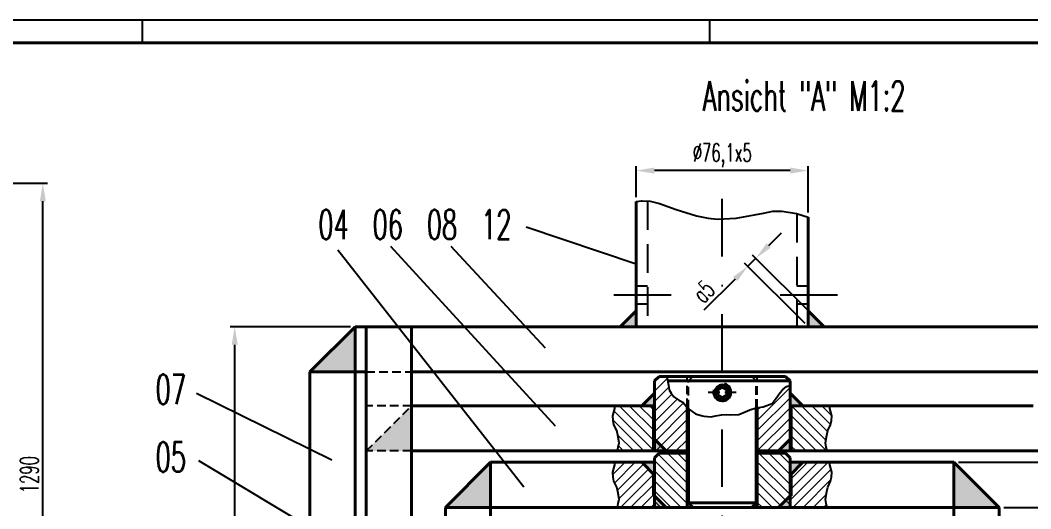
# Model space of a CAD drawing. Extents: x -3791 to -2950, y 5788 to 6382.
# Drawn here: x -3292.9 to -3069.3, y 6268.7 to 6376.8 of the extents above; entities that cross this region are included whole.
import ezdxf

# ---------------------------------------------------------------- set-up
doc = ezdxf.new("R2010")
doc.units = 0
doc.linetypes.add('STRICHPUNKT', pattern=[25.4, 12.7, -6.35, 0, -6.35])
doc.linetypes.add('VERDECKT', pattern=[9.525, 6.35, -3.175])
doc.layers.get('Defpoints').update_dxf_attribs({"linetype": 'CONTINUOUS'})
for name, color, linetype, lineweight in [('ACHSE', 150, 'STRICHPUNKT', 25), ('BEM', 6, 'CONTINUOUS', 25), ('SCHRAFFUR', 252, 'CONTINUOUS', 13), ('TEXT_7', 1, 'CONTINUOUS', 60), ('VERDECKT', 2, 'VERDECKT', 25), ('VOLL_03', 6, 'CONTINUOUS', 25), ('VOLL_05', 7, 'CONTINUOUS', 40)]:
    doc.layers.add(name, color=color, linetype=linetype, lineweight=lineweight)
doc.styles.add('ROMANS', font='romans.shx', dxfattribs={"width": 0.6, "height": 80})
doc.styles.get("Standard").update_dxf_attribs({"font": 'romans.shx', "width": 0.6})
doc.dimstyles.get("Standard").update_dxf_attribs({"dimtxt": 4, "dimasz": 4, "dimexe": 1, "dimexo": 1, "dimgap": 1, "dimtad": 1, "dimdsep": 46, "dimtxsty": 'Standard', "dimcen": 0, "dimclrd": 256, "dimclre": 256, "dimclrt": 256, "dimazin": 0, "dimtfac": 1, "dimtmove": 0, "dimatfit": 3, "dimfxl": 0, "dimtolj": 1, "dimtzin": 0, "dimarcsym": 0})
pattern_1 = [(135, (1020.08, 9378.3052), (-1.122532, -1.122532), [])]
pattern_2 = [(225, (1020.08, 9378.3052), (1.122532, -1.122532), [])]
pattern_3 = [(225, (-3576.6786, 6124.3072), (1.122532, -1.122532), [])]

# ---------------------------------------------------------------- blocks, each defined once
blk = doc.blocks.new('*D109')
at = {"layer": 'BEM', "lineweight": -2}
for p, q in [((-3387.28, 6340.78), (-3286.87, 6340.78)), ((-3287.87, 6215.78), (-3287.87, 6336.78)), ((-3311.78, 6211.78), (-3286.87, 6211.78))]:
    blk.add_line(p, q, dxfattribs=at)
at = {"layer": 'BEM'}
for points in [[(-3288.54, 6336.78), (-3287.2, 6336.78), (-3287.87, 6340.78)], [(-3288.54, 6215.78), (-3287.2, 6215.78), (-3287.87, 6211.78)]]:
    blk.add_solid(points, dxfattribs=at)
at = {"layer": 'Defpoints', "color": 0}
for p in [(-3388.28, 6340.78), (-3287.87, 6340.78), (-3312.78, 6211.78)]:
    blk.add_point(p, dxfattribs=at)
at = {"layer": 'BEM', "insert": (-3290.87, 6276.28), "char_height": 4, "attachment_point": 5, "rotation": 90}
blk.add_mtext('\\A1;1290', dxfattribs=at)
blk = doc.blocks.new('*D127')
at = {"layer": 'BEM', "lineweight": -2}
for p, q in [((-3127.3, 6326.99), (-3124.48, 6329.82)), ((-3117.48, 6311.5), (-3130.84, 6324.87)), ((-3119.24, 6309.73), (-3132.61, 6323.1)), ((-3130.13, 6324.16), (-3131.9, 6322.39)), ((-3134.73, 6319.56), (-3141.64, 6312.65))]:
    blk.add_line(p, q, dxfattribs=at)
at = {"layer": 'BEM'}
for points in [[(-3127.78, 6327.46), (-3126.83, 6326.52), (-3130.13, 6324.16)], [(-3135.2, 6320.03), (-3134.26, 6319.09), (-3131.9, 6322.39)]]:
    blk.add_solid(points, dxfattribs=at)
at = {"layer": 'Defpoints', "color": 0}
for p in [(-3131.9, 6322.39), (-3116.77, 6310.79), (-3118.54, 6309.03)]:
    blk.add_point(p, dxfattribs=at)
at = {"layer": 'BEM', "insert": (-3141.72, 6316.81), "char_height": 4, "attachment_point": 5, "rotation": 45}
blk.add_mtext('\\A1;a5', dxfattribs=at)
blk = doc.blocks.new('*D101')
at = {"layer": 'BEM', "lineweight": -2}
for p, q in [((-3219.81, 6309.03), (-3246.42, 6309.03)), ((-3245.42, 6169.99), (-3245.42, 6305.03)), ((-3229.81, 6165.99), (-3246.42, 6165.99))]:
    blk.add_line(p, q, dxfattribs=at)
at = {"layer": 'BEM'}
for points in [[(-3246.09, 6305.03), (-3244.76, 6305.03), (-3245.42, 6309.03)], [(-3246.09, 6169.99), (-3244.76, 6169.99), (-3245.42, 6165.99)]]:
    blk.add_solid(points, dxfattribs=at)
at = {"layer": 'Defpoints', "color": 0}
for p in [(-3245.42, 6309.03), (-3218.81, 6309.03), (-3228.81, 6165.99)]:
    blk.add_point(p, dxfattribs=at)
at = {"layer": 'BEM', "insert": (-3248.42, 6237.51), "char_height": 4, "attachment_point": 5, "rotation": 90}
blk.add_mtext('\\A1;285', dxfattribs=at)
blk = doc.blocks.new('*D90')
at = {"layer": 'BEM', "lineweight": -2}
for p, q in [((-3085.31, 6279.03), (-2996.98, 6279.03)), ((-2997.98, 6275.03), (-2997.98, 6160.53)), ((-3085.31, 6156.53), (-2996.98, 6156.53))]:
    blk.add_line(p, q, dxfattribs=at)
at = {"layer": 'BEM'}
for points in [[(-2998.64, 6275.03), (-2997.31, 6275.03), (-2997.98, 6279.03)], [(-2998.64, 6160.53), (-2997.31, 6160.53), (-2997.98, 6156.53)]]:
    blk.add_solid(points, dxfattribs=at)
at = {"layer": 'Defpoints', "color": 0}
for p in [(-3086.31, 6279.03), (-3086.31, 6156.53), (-2997.98, 6156.53)]:
    blk.add_point(p, dxfattribs=at)
at = {"layer": 'BEM', "insert": (-3000.98, 6217.78), "char_height": 4, "attachment_point": 5, "rotation": 90}
blk.add_mtext('\\A1;245', dxfattribs=at)
blk = doc.blocks.new('*D22')
at = {"layer": 'BEM', "lineweight": -2}
for p, q in [((-3075.31, 6269.03), (-3003.03, 6269.03)), ((-3004.03, 6265.03), (-3004.03, 6170.53)), ((-3075.31, 6166.53), (-3003.03, 6166.53))]:
    blk.add_line(p, q, dxfattribs=at)
at = {"layer": 'BEM'}
for points in [[(-3004.7, 6265.03), (-3003.37, 6265.03), (-3004.03, 6269.03)], [(-3004.7, 6170.53), (-3003.37, 6170.53), (-3004.03, 6166.53)]]:
    blk.add_solid(points, dxfattribs=at)
at = {"layer": 'Defpoints', "color": 0}
for p in [(-3076.31, 6269.03), (-3076.31, 6166.53), (-3004.03, 6166.53)]:
    blk.add_point(p, dxfattribs=at)
at = {"layer": 'BEM', "insert": (-3007.03, 6217.78), "char_height": 4, "attachment_point": 5, "rotation": 90}
blk.add_mtext('\\A1;205', dxfattribs=at)
blk = doc.blocks.new('*D11')
at = {"layer": 'BEM', "lineweight": -2}
for p, q in [((-3156.59, 6337.69), (-3156.59, 6344.56)), ((-3122.54, 6343.56), (-3152.59, 6343.56)), ((-3118.54, 6334.27), (-3118.54, 6344.56))]:
    blk.add_line(p, q, dxfattribs=at)
at = {"layer": 'BEM'}
for points in [[(-3152.59, 6344.23), (-3152.59, 6342.89), (-3156.59, 6343.56)], [(-3122.54, 6344.23), (-3122.54, 6342.89), (-3118.54, 6343.56)]]:
    blk.add_solid(points, dxfattribs=at)
at = {"layer": 'Defpoints', "color": 0}
for p in [(-3156.59, 6343.56), (-3156.59, 6336.69), (-3118.54, 6333.27)]:
    blk.add_point(p, dxfattribs=at)
at = {"layer": 'BEM', "insert": (-3137.56, 6346.94), "char_height": 4, "attachment_point": 5}
blk.add_mtext('\\A1;%%c76,1x5', dxfattribs=at)

msp = doc.modelspace()

# ---------------------------------------------------------------- hatches: boundary and pattern name
at = {"layer": 'SCHRAFFUR'}
for points in [[(-3156.5859, 6312.5615), (-3156.5859, 6309.026), (-3160.1214, 6309.026)], [(-3118.5359, 6312.5615), (-3118.5359, 6309.026), (-3115.0003, 6309.026)], [(-3218.8109, 6309.026), (-3228.8109, 6299.026), (-3218.8109, 6299.026)], [(-3155.3893, 6291.526), (-3152.5609, 6291.526), (-3152.5609, 6294.3544)], [(-3119.7324, 6291.526), (-3122.5609, 6291.526), (-3122.5609, 6294.3544)], [(-3149.9824, 6281.526), (-3152.8109, 6281.526), (-3152.8109, 6284.3544)], [(-3125.1393, 6281.526), (-3122.3109, 6281.526), (-3122.3109, 6284.3544)], [(-3188.8109, 6279.026), (-3198.8109, 6269.026), (-3188.8109, 6269.026)], [(-3155.3893, 6279.026), (-3152.5609, 6279.026), (-3152.5609, 6276.1976)], [(-3119.7324, 6279.026), (-3122.5609, 6279.026), (-3122.5609, 6276.1976)], [(-3086.3109, 6279.026), (-3086.3109, 6269.026), (-3076.3109, 6269.026)], [(-3149.9824, 6269.026), (-3152.8109, 6269.026), (-3152.8109, 6271.8544)], [(-3125.1393, 6269.026), (-3122.3109, 6269.026), (-3122.3109, 6271.8544)]]:
    msp.add_hatch(color=256, dxfattribs=at).paths.add_polyline_path(points)
h = msp.add_hatch(dxfattribs=at)
h.set_pattern_fill('ANSI31', color=256, scale=0.5, angle=180, style=0)
h.set_pattern_definition(pattern_3)
h.paths.add_polyline_path([(-3149.8493, 6298.026), (-3151.5609, 6298.026), (-3152.5609, 6297.026), (-3152.5609, 6281.526), (-3145.3109, 6281.526), (-3145.3109, 6291.2118), (-3145.4604, 6291.3702), (-3146.3166, 6292.3488), (-3147.1728, 6292.7974), (-3148.3144, 6293.4906), (-3148.8853, 6294.347), (-3149.3337, 6295.081), (-3149.4561, 6296.0596)])
h = msp.add_hatch(dxfattribs=at)
h.set_pattern_fill('ANSI31', color=256, scale=0.5, angle=180, style=0)
h.set_pattern_definition(pattern_3)
h.paths.add_polyline_path([(-3129.8109, 6281.526), (-3122.5609, 6281.526), (-3122.5609, 6296.0448), (-3123.321, 6295.7742), (-3124.218, 6295.0402), (-3124.7888, 6294.4693), (-3125.645, 6293.2052), (-3126.5013, 6292.0634), (-3128.4991, 6291.3294), (-3129.8109, 6291.1222)])
h = msp.add_hatch(dxfattribs=at)
h.set_pattern_fill('ANSI31', color=256, scale=0.5, angle=90, style=0)
h.set_pattern_definition(pattern_1)
h.paths.add_polyline_path([(-3161.3739, 6291.526), (-3161.3359, 6290.9563), (-3161.7637, 6289.3367), (-3161.7331, 6288.2672), (-3161.5192, 6287.3199), (-3160.8776, 6286.0364), (-3160.6637, 6285.0586), (-3160.3582, 6283.3473), (-3160.5721, 6282.4), (-3160.7428, 6281.526), (-3152.8109, 6281.526), (-3152.8109, 6291.526)])
h = msp.add_hatch(dxfattribs=at)
h.set_pattern_fill('ANSI31', color=256, scale=0.5, angle=90, style=0)
h.set_pattern_definition(pattern_1)
h.paths.add_polyline_path([(-3122.3109, 6291.526), (-3122.3109, 6281.526), (-3114.3789, 6281.526), (-3114.5496, 6282.4), (-3114.7635, 6283.3473), (-3114.458, 6285.0586), (-3114.2441, 6286.0364), (-3113.6025, 6287.3199), (-3113.3886, 6288.2672), (-3113.358, 6289.3367), (-3113.7858, 6290.9563), (-3113.7478, 6291.526)])
h = msp.add_hatch(dxfattribs=at)
h.set_pattern_fill('ANSI31', color=256, scale=0.5, angle=90, style=0)
h.set_pattern_definition([(135, (-3576.6786, 6124.3072), (-1.122532, -1.122532), [])])
h.paths.add_polyline_path([(-3151.5609, 6281.026), (-3152.5609, 6280.026), (-3152.5609, 6269.026), (-3145.3109, 6269.026), (-3145.3109, 6281.026)])
h.paths.add_polyline_path([(-3129.8109, 6281.026), (-3129.8109, 6269.026), (-3122.5609, 6269.026), (-3122.5609, 6280.026), (-3123.5609, 6281.026)])
h = msp.add_hatch(dxfattribs=at)
h.set_pattern_fill('ANSI31', color=256, scale=0.5, angle=180, style=0)
h.set_pattern_definition(pattern_2)
h.paths.add_polyline_path([(-3161.3739, 6279.026), (-3161.3359, 6278.4563), (-3161.7637, 6276.8367), (-3161.7331, 6275.7672), (-3161.5192, 6274.8199), (-3160.8776, 6273.5364), (-3160.6637, 6272.5586), (-3160.3582, 6270.8473), (-3160.5721, 6269.9), (-3160.7428, 6269.026), (-3152.5609, 6269.026), (-3152.5609, 6271.6044), (-3152.8109, 6271.8544), (-3152.8109, 6276.4476), (-3155.3893, 6279.026)])
h = msp.add_hatch(dxfattribs=at)
h.set_pattern_fill('ANSI31', color=256, scale=0.5, angle=180, style=0)
h.set_pattern_definition(pattern_2)
h.paths.add_polyline_path([(-3119.7324, 6279.026), (-3122.3109, 6276.4476), (-3122.3109, 6271.8544), (-3122.5609, 6271.6044), (-3122.5609, 6269.026), (-3114.3789, 6269.026), (-3114.5496, 6269.9), (-3114.7635, 6270.8473), (-3114.458, 6272.5586), (-3114.2441, 6273.5364), (-3113.6025, 6274.8199), (-3113.3886, 6275.7672), (-3113.358, 6276.8367), (-3113.7858, 6278.4563), (-3113.7478, 6279.026)])
at = {"layer": 'VERDECKT', "ltscale": 0.3}
msp.add_hatch(color=256, dxfattribs=at).paths.add_polyline_path([(-3206.3109, 6291.526), (-3216.3109, 6281.526), (-3206.3109, 6281.526)])

# ---------------------------------------------------------------- linework, layer by layer
at = {"layer": 'ACHSE'}
for p, q in [((-3137.5609, 6120.5766), (-3137.5609, 6340.4124)), ((-3148.8751, 6316.026), (-3163.0472, 6316.026)), ((-3112.0745, 6316.026), (-3126.2466, 6316.026))]:
    msp.add_line(p, q, dxfattribs=at)
at = {"layer": 'ACHSE', "ltscale": 0.2}
msp.add_line((-3140.6576, 6294.526), (-3134.4641, 6294.526), dxfattribs=at)
at = {"layer": 'BEM'}
for p, q in [((-3156.5859, 6322.8566), (-3180.9706, 6331.0241)), ((-3222.6286, 6326.0423), (-3181.4559, 6273.5917)), ((-3210.9523, 6326.8226), (-3174.5449, 6287.071)), ((-3197.6411, 6326.8226), (-3176.7488, 6304.3466)), ((-3253.8619, 6294.327), (-3223.9236, 6279.57)), ((-3253.4604, 6279.4391), (-3211.123, 6254.0403))]:
    msp.add_line(p, q, dxfattribs=at)
at = {"layer": 'VERDECKT'}
for p, q in [((-3154.0859, 6336.8008), (-3154.0859, 6309.026)), ((-3121.0359, 6334.0276), (-3121.0359, 6309.026)), ((-3154.0859, 6318.026), (-3156.5859, 6318.026)), ((-3118.5359, 6318.026), (-3121.0359, 6318.026)), ((-3154.0859, 6314.026), (-3156.5859, 6314.026)), ((-3118.5359, 6314.026), (-3121.0359, 6314.026))]:
    msp.add_line(p, q, dxfattribs=at)
at = {"layer": 'VERDECKT', "ltscale": 0.3}
for p, q in [((-3216.3109, 6299.026), (-3206.3109, 6299.026)), ((-3145.3109, 6291.2118), (-3145.3109, 6298.026)), ((-3145.0609, 6297.026), (-3144.0609, 6298.026)), ((-3130.0609, 6297.026), (-3131.0609, 6298.026)), ((-3129.8109, 6291.1222), (-3129.8109, 6298.026)), ((-3145.0609, 6290.9471), (-3145.0609, 6297.026)), ((-3130.0609, 6291.0808), (-3130.0609, 6297.026)), ((-3216.3109, 6281.526), (-3206.3109, 6291.526)), ((-3206.3109, 6291.526), (-3216.3109, 6291.526)), ((-3206.3109, 6281.526), (-3216.3109, 6281.526))]:
    msp.add_line(p, q, dxfattribs=at)
at = {"layer": 'VOLL_03', "ltscale": 0.8}
for p, q in [((-2955.3783, 6376.8285), (-3786.3783, 6376.8285)), ((-3265.8783, 6376.8285), (-3265.8783, 6371.8285)), ((-3140.3783, 6376.8285), (-3140.3783, 6371.8285))]:
    msp.add_line(p, q, dxfattribs=at)
at = {"layer": 'VOLL_03'}
for points in [[(-3156.5859, 6336.6872), (-3155.4173, 6336.8734), (-3155.2712, 6336.8734), (-3153.4808, 6336.7638), (-3151.4345, 6336.2524), (-3149.6442, 6335.5947), (-3147.7441, 6334.9737), (-3143.2497, 6333.5489), (-3140.692, 6333.0374), (-3138.6458, 6332.7816), (-3134.5051, 6333.0193), (-3130.4609, 6333.8045), (-3128.4147, 6334.1699), (-3126.3686, 6334.5717), (-3124.3223, 6334.5717), (-3121.1434, 6334.0602), (-3118.5359, 6333.2679)], [(-3149.8493, 6298.026), (-3149.4561, 6296.0596), (-3149.3337, 6295.081), (-3148.8853, 6294.347), (-3148.3144, 6293.4906), (-3147.1728, 6292.7974), (-3146.3166, 6292.3488), (-3145.4604, 6291.3702), (-3144.7672, 6290.6362), (-3144.1964, 6290.2284), (-3143.4625, 6289.7798), (-3142.1986, 6289.372), (-3141.6278, 6289.2089), (-3140.0377, 6289.0866), (-3139.0591, 6289.3313), (-3137.7544, 6289.4944), (-3136.6128, 6289.6167), (-3135.6343, 6289.4944), (-3133.9218, 6289.6167), (-3132.4948, 6290.1876), (-3131.4755, 6290.6362), (-3130.0485, 6291.0847), (-3128.4991, 6291.3294), (-3126.5013, 6292.0634), (-3125.645, 6293.2052), (-3124.7888, 6294.4693), (-3124.218, 6295.0402), (-3123.321, 6295.7742), (-3122.5609, 6296.0448)], [(-3160.7428, 6281.526), (-3160.5721, 6282.4), (-3160.3582, 6283.3473), (-3160.6637, 6285.0586), (-3160.8776, 6286.0364), (-3161.5192, 6287.3199), (-3161.7331, 6288.2672), (-3161.7637, 6289.3367), (-3161.3359, 6290.9563), (-3161.3739, 6291.526)], [(-3114.3789, 6281.526), (-3114.5496, 6282.4), (-3114.7635, 6283.3473), (-3114.458, 6285.0586), (-3114.2441, 6286.0364), (-3113.6025, 6287.3199), (-3113.3886, 6288.2672), (-3113.358, 6289.3367), (-3113.7858, 6290.9563), (-3113.7478, 6291.526)], [(-3160.7428, 6269.026), (-3160.5721, 6269.9), (-3160.3582, 6270.8473), (-3160.6637, 6272.5586), (-3160.8776, 6273.5364), (-3161.5192, 6274.8199), (-3161.7331, 6275.7672), (-3161.7637, 6276.8367), (-3161.3359, 6278.4563), (-3161.3739, 6279.026)], [(-3114.3789, 6269.026), (-3114.5496, 6269.9), (-3114.7635, 6270.8473), (-3114.458, 6272.5586), (-3114.2441, 6273.5364), (-3113.6025, 6274.8199), (-3113.3886, 6275.7672), (-3113.358, 6276.8367), (-3113.7858, 6278.4563), (-3113.7478, 6279.026)]]:
    msp.add_lwpolyline(points, dxfattribs=at)
msp.add_arc((-3137.5609, 6294.526), 2, 165, 75, dxfattribs=at)
at = {"layer": 'VOLL_05', "ltscale": 0.8}
msp.add_line((-2960.3783, 6371.8285), (-3781.3783, 6371.8285), dxfattribs=at)
at = {"layer": 'VOLL_05'}
for p, q in [((-3156.5859, 6336.6872), (-3156.5859, 6309.026)), ((-3118.5359, 6333.2679), (-3118.5359, 6309.026)), ((-3156.5859, 6312.5615), (-3160.1214, 6309.026)), ((-3118.5359, 6312.5615), (-3115.0003, 6309.026)), ((-3228.8109, 6299.026), (-3218.8109, 6309.026)), ((-3218.8109, 6225.276), (-3218.8109, 6309.026)), ((-3056.3109, 6309.026), (-3218.8109, 6309.026)), ((-3216.3109, 6281.526), (-3216.3109, 6309.026)), ((-3206.3109, 6291.526), (-3206.3109, 6309.026)), ((-3216.3109, 6299.026), (-3228.8109, 6299.026)), ((-3228.8109, 6232.776), (-3228.8109, 6299.026)), ((-3046.3109, 6299.026), (-3206.3109, 6299.026)), ((-3151.5609, 6298.026), (-3152.5609, 6297.026)), ((-3123.5609, 6298.026), (-3151.5609, 6298.026)), ((-3123.5609, 6298.026), (-3122.5609, 6297.026)), ((-3152.5609, 6297.026), (-3152.5609, 6281.526)), ((-3122.5609, 6297.026), (-3149.6493, 6297.026)), ((-3122.5609, 6297.026), (-3122.5609, 6281.526)), ((-3152.5609, 6294.3544), (-3155.3893, 6291.526)), ((-3122.5609, 6294.3544), (-3119.7324, 6291.526)), ((-3206.3109, 6291.526), (-3152.5609, 6291.526)), ((-3206.3109, 6144.026), (-3206.3109, 6291.526)), ((-3152.8109, 6281.526), (-3152.8109, 6291.526)), ((-3122.5609, 6291.526), (-3068.8109, 6291.526)), ((-3122.3109, 6281.526), (-3122.3109, 6291.526)), ((-3145.3109, 6291.2118), (-3145.3109, 6281.526)), ((-3145.0609, 6290.9471), (-3145.0609, 6270.026)), ((-3130.0609, 6291.0808), (-3130.0609, 6270.026)), ((-3129.8109, 6291.1222), (-3129.8109, 6281.526)), ((-3152.8109, 6284.3544), (-3149.9824, 6281.526)), ((-3122.3109, 6284.3544), (-3125.1393, 6281.526)), ((-3216.3109, 6232.776), (-3216.3109, 6281.526)), ((-3206.3109, 6281.526), (-3145.0609, 6281.526)), ((-3152.5609, 6281.526), (-3145.0609, 6281.526)), ((-3151.5609, 6281.026), (-3152.5609, 6280.026)), ((-3145.0609, 6281.026), (-3151.5609, 6281.026)), ((-3145.3109, 6281.026), (-3145.3109, 6269.026)), ((-3130.0609, 6281.526), (-3058.8109, 6281.526)), ((-3130.0609, 6281.526), (-3122.5609, 6281.526)), ((-3123.5609, 6281.026), (-3130.0609, 6281.026)), ((-3129.8109, 6281.026), (-3129.8109, 6269.026)), ((-3123.5609, 6281.026), (-3122.5609, 6280.026)), ((-3198.8109, 6269.026), (-3188.8109, 6279.026)), ((-3188.8109, 6279.026), (-3152.5609, 6279.026)), ((-3188.8109, 6156.526), (-3188.8109, 6279.026)), ((-3152.5609, 6276.1976), (-3155.3893, 6279.026)), ((-3152.5609, 6280.026), (-3152.5609, 6269.026)), ((-3122.5609, 6280.026), (-3122.5609, 6269.026)), ((-3122.5609, 6276.1976), (-3119.7324, 6279.026)), ((-3122.5609, 6279.026), (-3086.3109, 6279.026)), ((-3086.3109, 6279.026), (-3076.3109, 6269.026)), ((-3086.3109, 6156.526), (-3086.3109, 6279.026)), ((-3152.8109, 6271.6044), (-3152.8109, 6276.4476)), ((-3122.3109, 6271.6044), (-3122.3109, 6276.4476)), ((-3152.8109, 6271.8544), (-3149.9824, 6269.026)), ((-3122.3109, 6271.8544), (-3125.1393, 6269.026)), ((-3198.8109, 6269.026), (-3076.3109, 6269.026)), ((-3198.8109, 6166.526), (-3198.8109, 6269.026)), ((-3130.0609, 6270.026), (-3145.0609, 6270.026)), ((-3145.0609, 6270.026), (-3144.0609, 6269.026)), ((-3130.0609, 6270.026), (-3131.0609, 6269.026)), ((-3076.3109, 6166.526), (-3076.3109, 6269.026))]:
    msp.add_line(p, q, dxfattribs=at)
msp.add_lwpolyline([(-3138.5609, 6293.9487), (-3137.5609, 6293.3713), (-3136.5609, 6293.9487), (-3136.5609, 6295.1034), (-3137.5609, 6295.6807), (-3138.5609, 6295.1034)], close=True, dxfattribs=at)
msp.add_circle((-3137.5609, 6294.526), 1.615, dxfattribs=at)

# ---------------------------------------------------------------- texts
at = {"layer": 'TEXT_7', "style": 'ROMANS', "width": 0.6}
for s, height, p in [('Ansicht "A" M1:2', 6.534407, (-3141.9108, 6356.8069)), ('04', 6.53441, (-3226.9235, 6328.3549)), ('06', 6.53441, (-3214.9235, 6328.3549)), ('08', 6.53441, (-3202.9235, 6328.3549)), ('12', 6.53441, (-3190.9235, 6328.3549)), ('07', 6.53441, (-3262.9235, 6291.9182)), ('05', 6.53441, (-3262.9235, 6276.9182))]:
    msp.add_text(s, height=height, dxfattribs=at).set_placement(p)

# ---------------------------------------------------------------- dimensions: what is measured, and where the dimension line sits
at = {"layer": 'BEM'}
dim = msp.add_linear_dim(base=(-3156.5859, 6343.5616), p1=(-3118.5359, 6333.2679), p2=(-3156.5859, 6336.6872), text='%%c76,1x5', dimstyle='Standard', override={"dimlfac": 2}, dxfattribs=at)
dim.commit()
dim.dimension.update_dxf_attribs({"geometry": '*D11', "text_midpoint": (-3137.5609, 6346.9425)})
for base, p1, p2, override, picture, middle in [((-3287.8696, 6340.7845), (-3312.7761, 6211.7845), (-3388.2761, 6340.7845), {"dimlfac": 10}, '*D109', (-3290.8696, 6276.2845)), ((-2997.9766, 6156.526), (-3086.3109, 6279.026), (-3086.3109, 6156.526), {"dimlfac": 2}, '*D90', (-3000.9766, 6217.776)), ((-3004.0333, 6166.526), (-3076.3109, 6269.026), (-3076.3109, 6166.526), {"dimlfac": 2}, '*D22', (-3007.0333, 6217.776))]:
    dim = msp.add_linear_dim(base=base, p1=p1, p2=p2, angle=90, dimstyle='Standard', override=override, dxfattribs=at)
    dim.commit()
    dim.dimension.update_dxf_attribs({"geometry": picture, "text_midpoint": middle})
dim = msp.add_aligned_dim(p1=(-3116.7681, 6310.7938), p2=(-3118.5359, 6309.026), distance=-18.9007, text='a5', dimstyle='Standard', override={"dimlfac": 10}, dxfattribs=at)
dim.commit()
dim.dimension.update_dxf_attribs({"geometry": '*D127', "text_midpoint": (-3141.7193, 6316.8147)})
dim = msp.add_linear_dim(base=(-3245.4241, 6309.026), p1=(-3228.8109, 6165.9942), p2=(-3218.8109, 6309.026), angle=90, text='285', dimstyle='Standard', override={"dimlfac": 2}, dxfattribs=at)
dim.commit()
dim.dimension.update_dxf_attribs({"geometry": '*D101', "text_midpoint": (-3248.4241, 6237.5101)})

doc.saveas('drawing.dxf')
